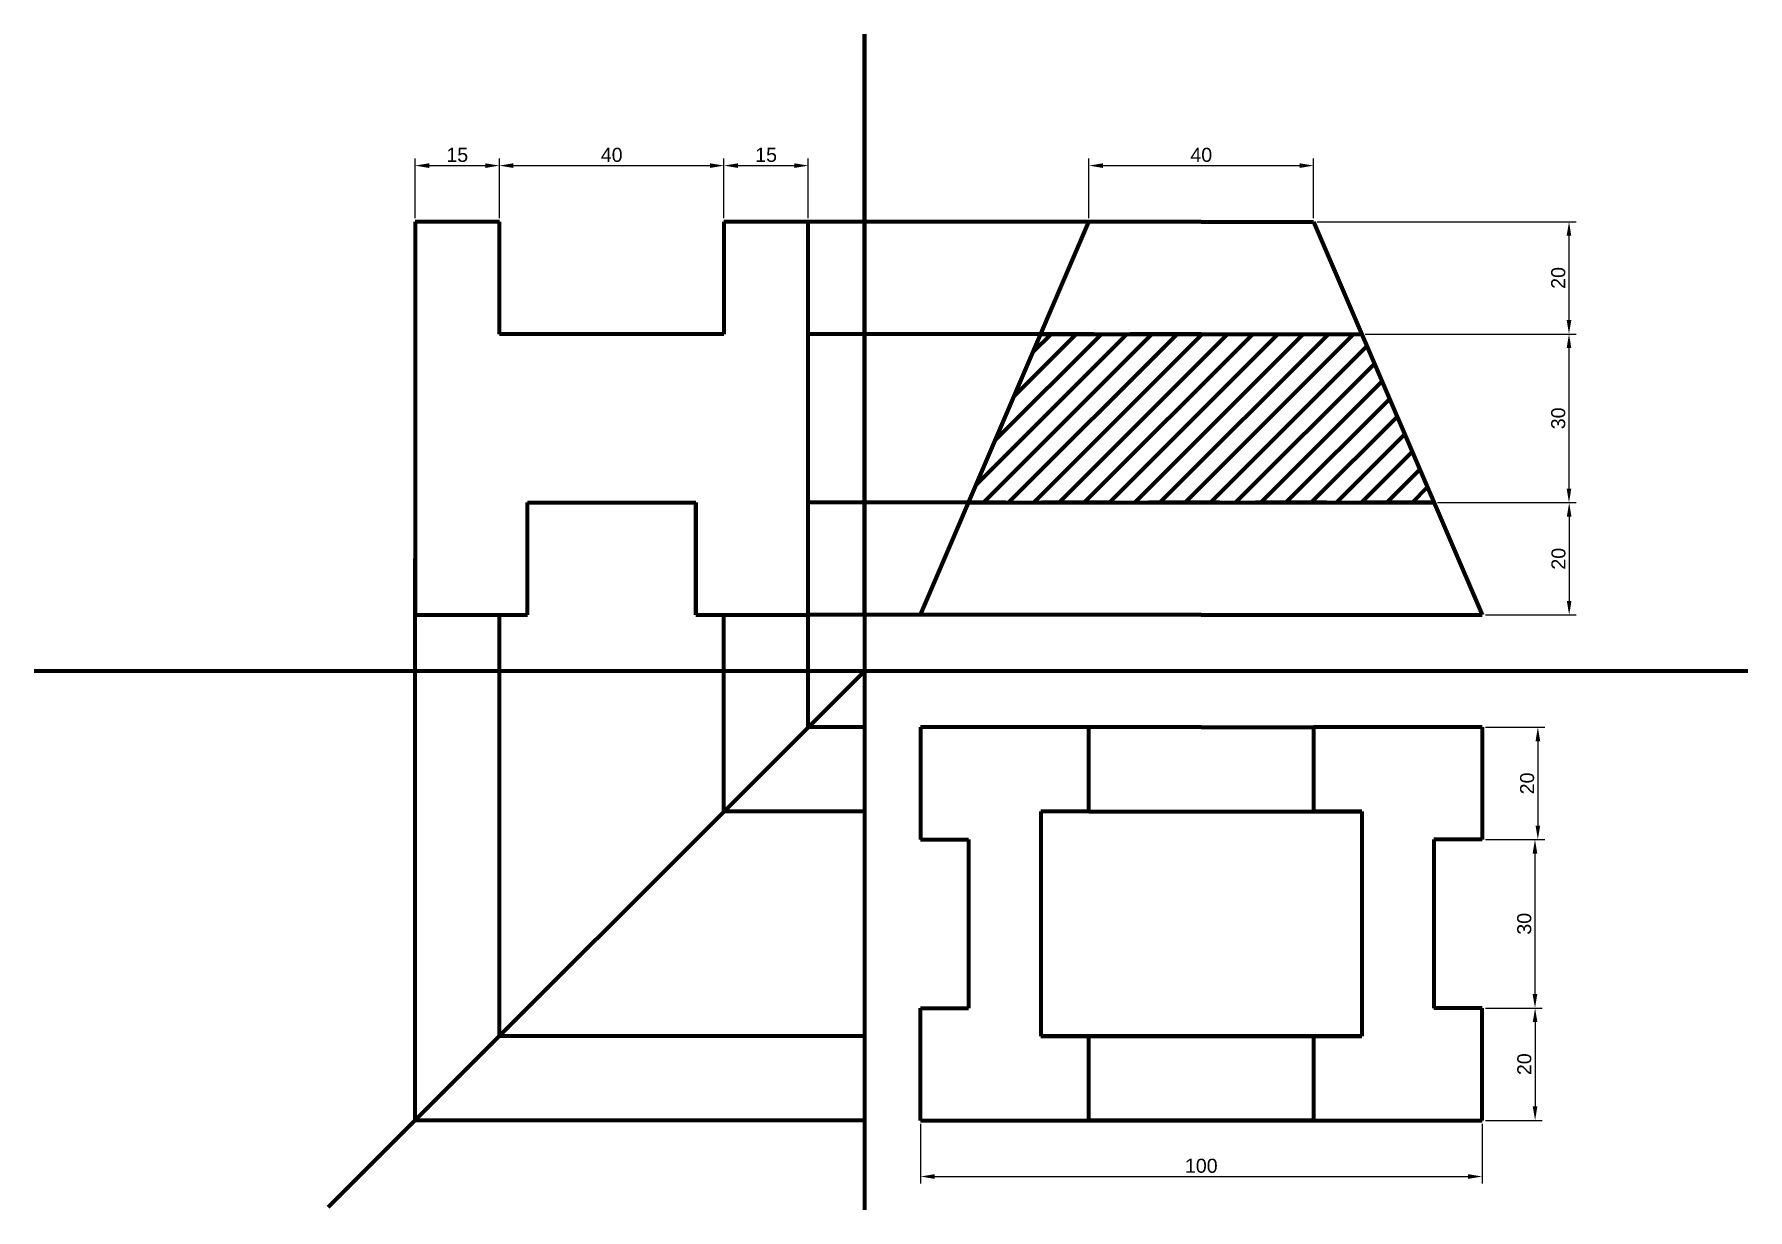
# Model space of a CAD drawing. Header units: millimetres. Extents: x 3050 to 3355, y 2289 to 2498.
import ezdxf

# ---------------------------------------------------------------- set-up
doc = ezdxf.new("R2010")
doc.units = ezdxf.units.MM
doc.linetypes.add('DASHED', pattern=[19.05, 12.7, -6.35])
doc.styles.get("Standard").update_dxf_attribs({"font": 'arial.ttf'})
doc.dimstyles.new('ISO-25', dxfattribs={"dimtxt": 2.5, "dimasz": 2.5, "dimexe": 1.25, "dimexo": 0.625, "dimtad": 1, "dimtxsty": 'Standard', "dimcen": 2.5, "dimadec": 0, "dimazin": 0, "dimtfac": 1, "dimtmove": 0, "dimatfit": 3, "dimfxl": 1, "dimarcsym": 0})

# ---------------------------------------------------------------- blocks, each defined once
blk = doc.blocks.new('*D1')
at = {"color": 0, "linetype": 'ByBlock', "lineweight": -2, "transparency": 16777216}
for p, q in [((3286.69, 2444.97), (3324.24, 2444.97)), ((3322.99, 2417.47), (3322.99, 2442.47)), ((3299.55, 2414.97), (3324.24, 2414.97))]:
    blk.add_line(p, q, dxfattribs=at)
at = {"color": 0, "linetype": 'ByBlock', "lineweight": 100, "transparency": 16777216}
for points in [[(3322.57, 2442.47), (3323.4, 2442.47), (3322.99, 2444.97)], [(3322.57, 2417.47), (3323.4, 2417.47), (3322.99, 2414.97)]]:
    blk.add_solid(points, dxfattribs=at)
at = {"layer": 'Defpoints', "color": 0, "linetype": 'ByBlock', "lineweight": 100, "transparency": 16777216}
for p in [(3286.07, 2444.97), (3322.99, 2444.97), (3298.92, 2414.97)]:
    blk.add_point(p, dxfattribs=at)
at = {"color": 0, "linetype": 'ByBlock', "lineweight": 100, "transparency": 16777216, "insert": (3321.08, 2429.97), "char_height": 2.5, "attachment_point": 5, "rotation": 90}
blk.add_mtext('30', dxfattribs=at)
blk = doc.blocks.new('*D2')
at = {"color": 0, "linetype": 'ByBlock', "lineweight": -2, "transparency": 16777216}
for p, q in [((3278.12, 2464.97), (3324.24, 2464.97)), ((3322.99, 2447.47), (3322.99, 2462.47)), ((3286.69, 2444.97), (3324.24, 2444.97))]:
    blk.add_line(p, q, dxfattribs=at)
at = {"color": 0, "linetype": 'ByBlock', "lineweight": 100, "transparency": 16777216}
for points in [[(3322.57, 2462.47), (3323.4, 2462.47), (3322.99, 2464.97)], [(3322.57, 2447.47), (3323.4, 2447.47), (3322.99, 2444.97)]]:
    blk.add_solid(points, dxfattribs=at)
at = {"layer": 'Defpoints', "color": 0, "linetype": 'ByBlock', "lineweight": 100, "transparency": 16777216}
for p in [(3277.5, 2464.97), (3322.99, 2464.97), (3286.07, 2444.97)]:
    blk.add_point(p, dxfattribs=at)
at = {"color": 0, "linetype": 'ByBlock', "lineweight": 100, "transparency": 16777216, "insert": (3321.08, 2454.97), "char_height": 2.5, "attachment_point": 5, "rotation": 90}
blk.add_mtext('20', dxfattribs=at)
blk = doc.blocks.new('*D3')
at = {"color": 0, "linetype": 'ByBlock', "lineweight": -2, "transparency": 16777216}
for p, q in [((3299.55, 2414.97), (3324.27, 2414.97)), ((3323.02, 2412.47), (3323.02, 2397.47)), ((3308.12, 2394.97), (3324.27, 2394.97))]:
    blk.add_line(p, q, dxfattribs=at)
at = {"color": 0, "linetype": 'ByBlock', "lineweight": 100, "transparency": 16777216}
for points in [[(3322.6, 2412.47), (3323.43, 2412.47), (3323.02, 2414.97)], [(3322.6, 2397.47), (3323.43, 2397.47), (3323.02, 2394.97)]]:
    blk.add_solid(points, dxfattribs=at)
at = {"layer": 'Defpoints', "color": 0, "linetype": 'ByBlock', "lineweight": 100, "transparency": 16777216}
for p in [(3298.92, 2414.97), (3307.5, 2394.97), (3323.02, 2394.97)]:
    blk.add_point(p, dxfattribs=at)
at = {"color": 0, "linetype": 'ByBlock', "lineweight": 100, "transparency": 16777216, "insert": (3321.12, 2404.97), "char_height": 2.5, "attachment_point": 5, "rotation": 90}
blk.add_mtext('20', dxfattribs=at)
blk = doc.blocks.new('*D7')
at = {"color": 0, "linetype": 'ByBlock', "lineweight": -2, "transparency": 16777216}
for p, q in [((3207.5, 2304.35), (3207.5, 2293.72)), ((3307.5, 2304.35), (3307.5, 2293.72)), ((3210, 2294.97), (3305, 2294.97))]:
    blk.add_line(p, q, dxfattribs=at)
at = {"color": 0, "linetype": 'ByBlock', "lineweight": 100, "transparency": 16777216}
for points in [[(3210, 2295.39), (3210, 2294.55), (3207.5, 2294.97)], [(3305, 2295.39), (3305, 2294.55), (3307.5, 2294.97)]]:
    blk.add_solid(points, dxfattribs=at)
at = {"layer": 'Defpoints', "color": 0, "linetype": 'ByBlock', "lineweight": 100, "transparency": 16777216}
for p in [(3207.5, 2304.97), (3307.5, 2304.97), (3307.5, 2294.97)]:
    blk.add_point(p, dxfattribs=at)
at = {"color": 0, "linetype": 'ByBlock', "lineweight": 100, "transparency": 16777216, "insert": (3257.5, 2296.87), "char_height": 2.5, "attachment_point": 5}
blk.add_mtext('100', dxfattribs=at)
blk = doc.blocks.new('*D8')
at = {"color": 0, "linetype": 'ByBlock', "lineweight": -2, "transparency": 16777216}
for p, q in [((3308.12, 2374.97), (3318.69, 2374.97)), ((3317.44, 2372.47), (3317.44, 2357.47)), ((3308.12, 2354.97), (3318.69, 2354.97))]:
    blk.add_line(p, q, dxfattribs=at)
at = {"color": 0, "linetype": 'ByBlock', "lineweight": 100, "transparency": 16777216}
for points in [[(3317.03, 2372.47), (3317.86, 2372.47), (3317.44, 2374.97)], [(3317.03, 2357.47), (3317.86, 2357.47), (3317.44, 2354.97)]]:
    blk.add_solid(points, dxfattribs=at)
at = {"layer": 'Defpoints', "color": 0, "linetype": 'ByBlock', "lineweight": 100, "transparency": 16777216}
for p in [(3307.5, 2374.97), (3307.5, 2354.97), (3317.44, 2354.97)]:
    blk.add_point(p, dxfattribs=at)
at = {"color": 0, "linetype": 'ByBlock', "lineweight": 100, "transparency": 16777216, "insert": (3315.54, 2364.97), "char_height": 2.5, "attachment_point": 5, "rotation": 90}
blk.add_mtext('20', dxfattribs=at)
blk = doc.blocks.new('*D9')
at = {"color": 0, "linetype": 'ByBlock', "lineweight": -2, "transparency": 16777216}
for p, q in [((3308.12, 2354.97), (3318.18, 2354.97)), ((3316.93, 2352.47), (3316.93, 2327.47)), ((3308.12, 2324.97), (3318.18, 2324.97))]:
    blk.add_line(p, q, dxfattribs=at)
at = {"color": 0, "linetype": 'ByBlock', "lineweight": 100, "transparency": 16777216}
for points in [[(3316.51, 2352.47), (3317.35, 2352.47), (3316.93, 2354.97)], [(3316.51, 2327.47), (3317.35, 2327.47), (3316.93, 2324.97)]]:
    blk.add_solid(points, dxfattribs=at)
at = {"layer": 'Defpoints', "color": 0, "linetype": 'ByBlock', "lineweight": 100, "transparency": 16777216}
for p in [(3307.5, 2354.97), (3307.5, 2324.97), (3316.93, 2324.97)]:
    blk.add_point(p, dxfattribs=at)
at = {"color": 0, "linetype": 'ByBlock', "lineweight": 100, "transparency": 16777216, "insert": (3315.03, 2339.97), "char_height": 2.5, "attachment_point": 5, "rotation": 90}
blk.add_mtext('30', dxfattribs=at)
blk = doc.blocks.new('*D10')
at = {"color": 0, "linetype": 'ByBlock', "lineweight": -2, "transparency": 16777216}
for p, q in [((3308.12, 2324.97), (3318.2, 2324.97)), ((3316.95, 2322.47), (3316.95, 2307.47)), ((3308.12, 2304.97), (3318.2, 2304.97))]:
    blk.add_line(p, q, dxfattribs=at)
at = {"color": 0, "linetype": 'ByBlock', "lineweight": 100, "transparency": 16777216}
for points in [[(3316.53, 2322.47), (3317.36, 2322.47), (3316.95, 2324.97)], [(3316.53, 2307.47), (3317.36, 2307.47), (3316.95, 2304.97)]]:
    blk.add_solid(points, dxfattribs=at)
at = {"layer": 'Defpoints', "color": 0, "linetype": 'ByBlock', "lineweight": 100, "transparency": 16777216}
for p in [(3307.5, 2324.97), (3307.5, 2304.97), (3316.95, 2304.97)]:
    blk.add_point(p, dxfattribs=at)
at = {"color": 0, "linetype": 'ByBlock', "lineweight": 100, "transparency": 16777216, "insert": (3315.04, 2314.97), "char_height": 2.5, "attachment_point": 5, "rotation": 90}
blk.add_mtext('20', dxfattribs=at)
blk = doc.blocks.new('*D11')
at = {"color": 0, "linetype": 'ByBlock', "lineweight": -2, "transparency": 16777216}
for p, q in [((3117.5, 2465.6), (3117.5, 2476.22)), ((3120, 2474.97), (3130, 2474.97)), ((3132.5, 2465.6), (3132.5, 2476.22))]:
    blk.add_line(p, q, dxfattribs=at)
at = {"color": 0, "linetype": 'ByBlock', "lineweight": 100, "transparency": 16777216}
for points in [[(3120, 2475.39), (3120, 2474.55), (3117.5, 2474.97)], [(3130, 2475.39), (3130, 2474.55), (3132.5, 2474.97)]]:
    blk.add_solid(points, dxfattribs=at)
at = {"layer": 'Defpoints', "color": 0, "linetype": 'ByBlock', "lineweight": 100, "transparency": 16777216}
for p in [(3132.5, 2474.97), (3117.5, 2464.97), (3132.5, 2464.97)]:
    blk.add_point(p, dxfattribs=at)
at = {"color": 0, "linetype": 'ByBlock', "lineweight": 100, "transparency": 16777216, "insert": (3125, 2476.87), "char_height": 2.5, "attachment_point": 5}
blk.add_mtext('15', dxfattribs=at)
blk = doc.blocks.new('*D12')
at = {"color": 0, "linetype": 'ByBlock', "lineweight": -2, "transparency": 16777216}
for p, q in [((3132.5, 2465.6), (3132.5, 2476.22)), ((3135, 2474.97), (3170, 2474.97)), ((3172.5, 2465.6), (3172.5, 2476.22))]:
    blk.add_line(p, q, dxfattribs=at)
at = {"color": 0, "linetype": 'ByBlock', "lineweight": 100, "transparency": 16777216}
for points in [[(3135, 2475.39), (3135, 2474.55), (3132.5, 2474.97)], [(3170, 2475.39), (3170, 2474.55), (3172.5, 2474.97)]]:
    blk.add_solid(points, dxfattribs=at)
at = {"layer": 'Defpoints', "color": 0, "linetype": 'ByBlock', "lineweight": 100, "transparency": 16777216}
for p in [(3172.5, 2474.97), (3132.5, 2464.97), (3172.5, 2464.97)]:
    blk.add_point(p, dxfattribs=at)
at = {"color": 0, "linetype": 'ByBlock', "lineweight": 100, "transparency": 16777216, "insert": (3152.5, 2476.87), "char_height": 2.5, "attachment_point": 5}
blk.add_mtext('40', dxfattribs=at)
blk = doc.blocks.new('*D13')
at = {"color": 0, "linetype": 'ByBlock', "lineweight": -2, "transparency": 16777216}
for p, q in [((3172.5, 2465.6), (3172.5, 2476.22)), ((3175, 2474.97), (3185, 2474.97)), ((3187.5, 2465.6), (3187.5, 2476.22))]:
    blk.add_line(p, q, dxfattribs=at)
at = {"color": 0, "linetype": 'ByBlock', "lineweight": 100, "transparency": 16777216}
for points in [[(3175, 2475.39), (3175, 2474.55), (3172.5, 2474.97)], [(3185, 2475.39), (3185, 2474.55), (3187.5, 2474.97)]]:
    blk.add_solid(points, dxfattribs=at)
at = {"layer": 'Defpoints', "color": 0, "linetype": 'ByBlock', "lineweight": 100, "transparency": 16777216}
for p in [(3187.5, 2474.97), (3172.5, 2464.97), (3187.5, 2464.97)]:
    blk.add_point(p, dxfattribs=at)
at = {"color": 0, "linetype": 'ByBlock', "lineweight": 100, "transparency": 16777216, "insert": (3180, 2476.87), "char_height": 2.5, "attachment_point": 5}
blk.add_mtext('15', dxfattribs=at)
blk = doc.blocks.new('*D14')
at = {"color": 0, "linetype": 'ByBlock', "lineweight": -2, "transparency": 16777216}
for p, q in [((3237.5, 2465.6), (3237.5, 2476.22)), ((3240, 2474.97), (3275, 2474.97)), ((3277.5, 2465.6), (3277.5, 2476.22))]:
    blk.add_line(p, q, dxfattribs=at)
at = {"color": 0, "linetype": 'ByBlock', "lineweight": 100, "transparency": 16777216}
for points in [[(3240, 2475.39), (3240, 2474.55), (3237.5, 2474.97)], [(3275, 2475.39), (3275, 2474.55), (3277.5, 2474.97)]]:
    blk.add_solid(points, dxfattribs=at)
at = {"layer": 'Defpoints', "color": 0, "linetype": 'ByBlock', "lineweight": 100, "transparency": 16777216}
for p in [(3277.5, 2474.97), (3237.5, 2464.97), (3277.5, 2464.97)]:
    blk.add_point(p, dxfattribs=at)
at = {"color": 0, "linetype": 'ByBlock', "lineweight": 100, "transparency": 16777216, "insert": (3257.5, 2476.87), "char_height": 2.5, "attachment_point": 5}
blk.add_mtext('40', dxfattribs=at)

msp = doc.modelspace()

# ---------------------------------------------------------------- hatches: boundary and pattern name
at = {"linetype": 'ByBlock', "lineweight": 100}
h = msp.add_hatch(dxfattribs=at)
h.set_pattern_fill('ANSI31', color=0)
h.paths.add_polyline_path([(3286.067, 2444.971), (3228.924, 2444.971), (3216.067, 2414.971), (3298.924, 2414.971)])

# ---------------------------------------------------------------- linework, layer by layer
at = {"color": 114, "linetype": 'ByBlock', "lineweight": 100, "true_color": 0x139b48}
for p, q in [((3197.496, 2394.971), (3197.496, 2498.356)), ((3197.496, 2498.356), (3197.496, 2289.059)), ((3354.817, 2384.971), (3049.671, 2384.971))]:
    msp.add_line(p, q, dxfattribs=at)
at = {"linetype": 'ByBlock', "lineweight": 100}
for p, q in [((3132.496, 2464.971), (3117.496, 2464.971)), ((3117.496, 2464.971), (3117.496, 2394.971)), ((3132.496, 2444.971), (3132.496, 2464.971)), ((3187.496, 2464.971), (3172.496, 2464.971)), ((3172.496, 2464.971), (3172.496, 2444.971)), ((3187.496, 2394.971), (3187.496, 2464.971)), ((3172.496, 2444.971), (3132.496, 2444.971)), ((3137.496, 2394.971), (3137.496, 2414.971)), ((3137.496, 2414.971), (3167.496, 2414.971)), ((3137.496, 2394.971), (3137.496, 2414.971)), ((3137.496, 2394.971), (3137.496, 2414.971)), ((3137.496, 2414.971), (3167.496, 2414.971)), ((3167.496, 2414.971), (3167.496, 2394.971)), ((3167.496, 2394.971), (3167.496, 2414.971)), ((3167.496, 2414.971), (3167.496, 2394.971)), ((3117.496, 2394.971), (3117.496, 2404.971)), ((3117.496, 2394.971), (3137.496, 2394.971)), ((3167.496, 2394.971), (3187.496, 2394.971)), ((3237.496, 2374.971), (3207.496, 2374.971)), ((3207.496, 2374.971), (3207.496, 2354.971)), ((3307.496, 2374.971), (3277.496, 2374.971)), ((3307.496, 2374.971), (3307.496, 2354.971)), ((3237.496, 2359.971), (3228.924, 2359.971)), ((3228.924, 2359.971), (3228.924, 2319.971)), ((3277.496, 2359.971), (3286.067, 2359.971)), ((3286.067, 2359.971), (3277.496, 2359.971)), ((3286.067, 2359.971), (3286.067, 2319.971)), ((3207.496, 2354.971), (3216.067, 2354.971)), ((3216.067, 2354.971), (3216.067, 2324.971)), ((3298.924, 2354.971), (3298.924, 2324.971)), ((3307.496, 2354.971), (3298.924, 2354.971)), ((3207.496, 2304.971), (3207.496, 2324.971)), ((3207.496, 2324.971), (3216.067, 2324.971)), ((3307.496, 2324.971), (3298.924, 2324.971)), ((3307.496, 2304.971), (3307.496, 2324.971)), ((3237.496, 2319.971), (3228.924, 2319.971)), ((3228.924, 2319.971), (3237.496, 2319.971)), ((3286.067, 2319.971), (3237.496, 2319.971)), ((3277.496, 2319.971), (3286.067, 2319.971)), ((3207.496, 2304.971), (3237.496, 2304.971)), ((3237.496, 2304.971), (3277.496, 2304.971)), ((3277.496, 2304.971), (3307.496, 2304.971))]:
    msp.add_line(p, q, dxfattribs=at)
at = {"color": 1, "linetype": 'ByBlock', "lineweight": 100}
for p, q in [((3237.496, 2464.971), (3187.496, 2464.971)), ((3228.924, 2444.971), (3187.496, 2444.971)), ((3216.067, 2414.971), (3187.496, 2414.971)), ((3117.496, 2304.971), (3117.496, 2394.971)), ((3132.496, 2319.971), (3132.496, 2394.971)), ((3172.496, 2359.971), (3172.496, 2394.971)), ((3187.496, 2374.971), (3187.496, 2394.971)), ((3207.496, 2394.971), (3187.496, 2394.971)), ((3197.496, 2374.971), (3187.496, 2374.971)), ((3197.496, 2359.971), (3172.496, 2359.971)), ((3197.496, 2319.971), (3132.496, 2319.971)), ((3197.496, 2304.971), (3117.496, 2304.971))]:
    msp.add_line(p, q, dxfattribs=at)
at = {"lineweight": 100}
for p, q in [((3207.496, 2394.971), (3237.496, 2464.971)), ((3257.496, 2464.971), (3237.496, 2464.971)), ((3257.496, 2464.971), (3277.496, 2464.971)), ((3277.496, 2464.971), (3307.496, 2394.971)), ((3257.496, 2394.971), (3207.496, 2394.971)), ((3257.496, 2394.971), (3307.496, 2394.971)), ((3257.496, 2374.971), (3237.496, 2374.971)), ((3237.496, 2359.971), (3237.496, 2374.971)), ((3257.496, 2374.971), (3277.496, 2374.971)), ((3277.496, 2374.971), (3277.496, 2359.971)), ((3237.496, 2359.971), (3277.496, 2359.971)), ((3237.496, 2304.971), (3237.496, 2319.971)), ((3237.496, 2319.971), (3277.496, 2319.971)), ((3277.496, 2319.971), (3277.496, 2304.971)), ((3277.496, 2304.971), (3237.496, 2304.971))]:
    msp.add_line(p, q, dxfattribs=at)
at = {"color": 0, "linetype": 'DASHED', "lineweight": 100}
for p, q in [((3257.496, 2444.971), (3228.924, 2444.971)), ((3257.496, 2444.971), (3286.067, 2444.971)), ((3298.924, 2414.971), (3216.067, 2414.971)), ((3257.496, 2414.971), (3298.924, 2414.971))]:
    msp.add_line(p, q, dxfattribs=at)
at = {"color": 0, "linetype": 'ByBlock', "lineweight": 100}
for p, q in [((3228.924, 2444.971), (3286.067, 2444.971)), ((3216.067, 2414.971), (3298.924, 2414.971))]:
    msp.add_line(p, q, dxfattribs=at)
at = {"color": 40, "linetype": 'ByBlock', "lineweight": 100, "true_color": 0xf8d731}
msp.add_line((3137.496, 2394.971), (3137.496, 2414.971), dxfattribs=at)
at = {"color": 3, "linetype": 'ByBlock', "lineweight": 100}
msp.add_line((3197.496, 2384.971), (3102.036, 2289.512), dxfattribs=at)

# ---------------------------------------------------------------- dimensions: what is measured, and where the dimension line sits
at = {"color": 40, "linetype": 'ByBlock', "lineweight": 100, "true_color": 0xf8d731}
for base, p1, p2, picture, middle in [((3132.496, 2474.971), (3117.496, 2464.971), (3132.496, 2464.971), '*D11', (3124.996, 2476.872)), ((3172.496, 2474.971), (3132.496, 2464.971), (3172.496, 2464.971), '*D12', (3152.496, 2476.872)), ((3187.496, 2474.971), (3172.496, 2464.971), (3187.496, 2464.971), '*D13', (3179.996, 2476.872)), ((3277.496, 2474.971), (3237.496, 2464.971), (3277.496, 2464.971), '*D14', (3257.496, 2476.872)), ((3307.496, 2294.971), (3207.496, 2304.971), (3307.496, 2304.971), '*D7', (3257.496, 2296.872))]:
    dim = msp.add_linear_dim(base=base, p1=p1, p2=p2, dimstyle='ISO-25', dxfattribs=at)
    dim.commit()
    dim.dimension.update_dxf_attribs({"geometry": picture, "text_midpoint": middle})
for base, p1, p2, picture, middle in [((3322.986, 2464.971), (3286.067, 2444.971), (3277.496, 2464.971), '*D2', (3321.084, 2454.971)), ((3322.986, 2444.971), (3298.924, 2414.971), (3286.067, 2444.971), '*D1', (3321.083, 2429.971)), ((3323.018, 2394.971), (3298.924, 2414.971), (3307.496, 2394.971), '*D3', (3321.116, 2404.971)), ((3317.444, 2354.971), (3307.496, 2374.971), (3307.496, 2354.971), '*D8', (3315.543, 2364.971)), ((3316.929, 2324.971), (3307.496, 2354.971), (3307.496, 2324.971), '*D9', (3315.026, 2339.971)), ((3316.946, 2304.971), (3307.496, 2324.971), (3307.496, 2304.971), '*D10', (3315.045, 2314.971))]:
    dim = msp.add_linear_dim(base=base, p1=p1, p2=p2, angle=90, dimstyle='ISO-25', dxfattribs=at)
    dim.commit()
    dim.dimension.update_dxf_attribs({"geometry": picture, "text_midpoint": middle})

doc.saveas('drawing.dxf')
